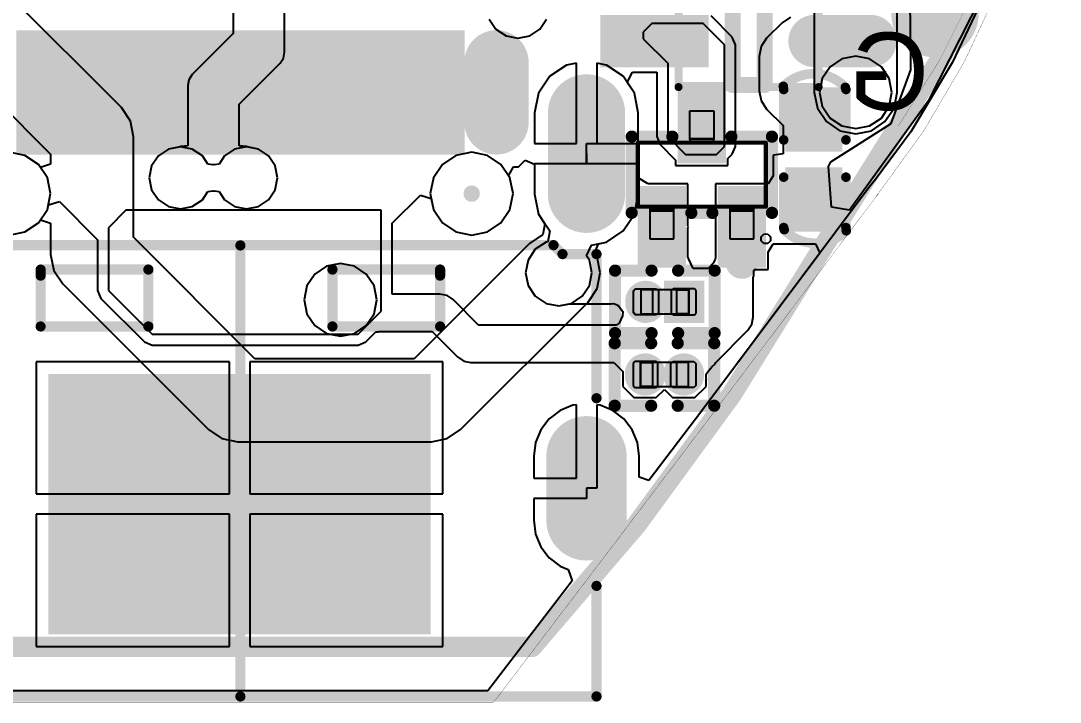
# Model space of a CAD drawing. Header units: millimetres. Extents: x 68 to 210, y 61 to 114.
# Drawn here: x 76.64 to 89.63, y 68.25 to 76.76 of the extents above; entities that cross this region are included whole.
import ezdxf

# ---------------------------------------------------------------- set-up
doc = ezdxf.new("R2010")
doc.units = ezdxf.units.MM
for name, color, linetype in [('BottomLayer', 5, 'Continuous'), ('BottomOverlay', 54, 'Continuous'), ('BottomPaste', 16, 'Continuous'), ('BottomSolder', 6, 'Continuous'), ('KeepOutLayer', 6, 'Continuous'), ('Mechanical13', 56, 'Continuous'), ('Mechanical15', 56, 'Continuous'), ('Mechanical4', 56, 'Continuous'), ('Mechanical5', 56, 'Continuous'), ('Mechanical6', 56, 'Continuous'), ('MidLayer1', 16, 'Continuous'), ('MidLayer2', 76, 'Continuous'), ('MultiLayer', 9, 'Continuous'), ('TopLayer', 1, 'Continuous'), ('TopOverlay', 2, 'Continuous'), ('TopSolder', 216, 'Continuous')]:
    doc.layers.add(name, color=color, linetype=linetype)

msp = doc.modelspace()

# ---------------------------------------------------------------- linework, layer by layer
at = {"layer": 'BottomLayer'}
for p, q in [((88.77, 77.323), (87.975, 75.758)), ((87.758, 76.15), (87.753, 77.17)), ((85.528, 76.561), (85.263, 76.826)), ((86.257, 76.81), (86.152, 76.739)), ((84.524, 76.729), (84.417, 76.622)), ((85.165, 76.729), (84.524, 76.729)), ((85.43, 76.464), (85.165, 76.729)), ((86.152, 76.739), (85.958, 76.546)), ((84.417, 76.622), (84.417, 76.538)), ((84.417, 76.538), (84.722, 76.233)), ((85.568, 76.464), (85.528, 76.561)), ((85.958, 76.546), (85.888, 76.441)), ((85.43, 75.194), (85.43, 76.464)), ((85.568, 75.194), (85.568, 76.464)), ((85.568, 76.464), (85.568, 76.464)), ((85.888, 76.441), (85.864, 76.317)), ((85.864, 76.317), (85.864, 75.891)), ((84.215, 75.995), (84.283, 76.122)), ((84.283, 76.122), (84.584, 76.122)), ((84.584, 76.122), (84.584, 75.319)), ((84.722, 76.233), (84.722, 75.319)), ((87.514, 75.481), (87.758, 76.15)), ((84.305, 75.861), (84.215, 75.995)), ((84.354, 75.613), (84.305, 75.861)), ((85.864, 75.891), (85.888, 75.767)), ((85.888, 75.767), (85.958, 75.662)), ((87.975, 75.758), (86.993, 74.399)), ((84.354, 75.232), (84.354, 75.613)), ((85.958, 75.662), (86.165, 75.455)), ((86.759, 75.004), (87.514, 75.481)), ((86.165, 75.455), (86.165, 75.104)), ((83.707, 74.978), (83.707, 75.232)), ((83.707, 75.232), (84.354, 75.232)), ((84.584, 75.319), (84.584, 75.319)), ((84.584, 75.319), (84.624, 75.221)), ((84.624, 75.221), (84.625, 75.221)), ((84.625, 75.221), (84.821, 75.025)), ((84.722, 75.319), (84.945, 75.095)), ((84.945, 75.095), (85.332, 75.095)), ((85.332, 75.095), (85.43, 75.194)), ((85.475, 75.044), (85.528, 75.097)), ((85.528, 75.097), (85.568, 75.194)), ((85.568, 75.194), (85.568, 75.194)), ((86.046, 75.085), (86.038, 75.085)), ((86.038, 75.085), (86.038, 74.827)), ((86.165, 75.104), (86.046, 75.085)), ((82.859, 74.941), (82.942, 75.024)), ((82.942, 75.024), (83.059, 74.975)), ((83.059, 74.975), (83.059, 74.597)), ((84.354, 74.978), (83.707, 74.978)), ((84.354, 74.803), (84.354, 74.978)), ((84.821, 75.025), (84.821, 74.956)), ((84.821, 74.956), (85.475, 74.956)), ((85.475, 74.956), (85.475, 75.044)), ((86.731, 74.945), (86.759, 75.004)), ((82.733, 74.829), (82.793, 74.941)), ((82.75, 74.803), (82.733, 74.829)), ((82.793, 74.941), (82.859, 74.941)), ((86.038, 74.827), (85.975, 74.726)), ((86.769, 74.435), (86.731, 74.945)), ((82.79, 74.605), (82.75, 74.803)), ((84.47, 74.732), (84.354, 74.803)), ((84.48, 74.726), (84.47, 74.732)), ((84.975, 74.726), (84.48, 74.726)), ((84.975, 74.207), (84.975, 74.726)), ((85.975, 74.726), (85.321, 74.726)), ((85.321, 74.726), (85.321, 73.803)), ((81.279, 74.235), (81.631, 74.587)), ((81.631, 74.587), (81.766, 74.543)), ((82.75, 74.407), (82.79, 74.605)), ((83.059, 74.597), (83.109, 74.349)), ((76.97, 74.407), (76.982, 74.465)), ((76.982, 74.465), (77.12, 74.507)), ((77.12, 74.507), (77.598, 74.029)), ((81.766, 74.543), (81.793, 74.407)), ((86.993, 74.399), (86.769, 74.435)), ((76.858, 74.239), (76.97, 74.407)), ((77.952, 74.397), (77.735, 74.18)), ((81.141, 74.397), (77.952, 74.397)), ((81.141, 73.139), (81.141, 74.397)), ((81.793, 74.407), (81.906, 74.239)), ((82.638, 74.239), (82.75, 74.407)), ((83.109, 74.349), (83.249, 74.139)), ((76.69, 74.126), (76.858, 74.239)), ((77.735, 74.18), (77.735, 73.394)), ((81.279, 73.35), (81.279, 74.235)), ((81.906, 74.239), (82.074, 74.126)), ((82.47, 74.126), (82.638, 74.239)), ((84.979, 74.191), (84.975, 74.207)), ((84.975, 74.175), (84.979, 74.191)), ((84.975, 73.809), (84.975, 74.175)), ((76.492, 74.087), (76.69, 74.126)), ((82.074, 74.126), (82.272, 74.087)), ((82.272, 74.087), (82.47, 74.126)), ((83.25, 74.139), (83.223, 74.004)), ((83.249, 74.139), (83.25, 74.139)), ((77.598, 74.029), (77.598, 73.394)), ((83.067, 73.91), (82.977, 73.775)), ((83.202, 74), (83.067, 73.91)), ((83.223, 74.004), (83.202, 74)), ((85.975, 73.876), (86.038, 73.977)), ((86.038, 73.977), (86.568, 73.977)), ((86.568, 73.977), (86.624, 73.863)), ((84.983, 73.794), (84.975, 73.809)), ((85.04, 73.67), (84.983, 73.794)), ((86.624, 73.863), (85.149, 71.891)), ((85.314, 73.785), (85.294, 73.74)), ((85.321, 73.803), (85.314, 73.785)), ((85.975, 73.656), (85.975, 73.876)), ((82.977, 73.775), (82.946, 73.617)), ((85.226, 73.67), (85.04, 73.67)), ((85.294, 73.74), (85.226, 73.67)), ((85.8, 73.64), (85.802, 73.656)), ((85.802, 73.656), (85.975, 73.656)), ((82.946, 73.617), (82.977, 73.458)), ((85.79, 73.566), (85.796, 73.579)), ((85.79, 73.063), (85.79, 73.566)), ((85.796, 73.579), (85.797, 73.614)), ((85.797, 73.614), (85.8, 73.64)), ((77.598, 73.394), (77.638, 73.297)), ((77.735, 73.394), (78.28, 72.85)), ((82.977, 73.458), (83.067, 73.324)), ((77.638, 73.297), (78.183, 72.753)), ((81.875, 73.35), (81.279, 73.35)), ((81.964, 73.332), (81.875, 73.35)), ((82.04, 73.282), (81.964, 73.332)), ((82.358, 72.963), (82.04, 73.282)), ((83.067, 73.324), (83.202, 73.234)), ((80.853, 72.85), (81.141, 73.139)), ((83.202, 73.234), (83.36, 73.202)), ((83.36, 73.202), (83.49, 73.228)), ((83.49, 73.228), (84.016, 73.228)), ((84.016, 73.228), (84.039, 73.233)), ((84.039, 73.233), (84.07, 73.224)), ((84.07, 73.224), (84.087, 73.216)), ((84.087, 73.216), (84.105, 73.204)), ((84.105, 73.204), (84.163, 73.132)), ((84.163, 73.132), (84.156, 73.081)), ((84.156, 73.081), (84.114, 72.987)), ((85.773, 72.974), (85.79, 73.063)), ((80.95, 72.753), (81.075, 72.878)), ((81.075, 72.878), (81.098, 72.878)), ((81.098, 72.878), (81.112, 72.884)), ((81.112, 72.884), (81.778, 72.884)), ((81.778, 72.884), (82.097, 72.565)), ((84.077, 72.963), (82.358, 72.963)), ((84.114, 72.987), (84.077, 72.963)), ((85.318, 72.494), (85.722, 72.898)), ((85.722, 72.898), (85.773, 72.974)), ((78.183, 72.753), (78.28, 72.712)), ((78.28, 72.85), (80.853, 72.85)), ((80.853, 72.712), (80.95, 72.753)), ((80.95, 72.753), (80.95, 72.753)), ((78.28, 72.712), (78.28, 72.712)), ((78.28, 72.712), (80.853, 72.712)), ((79.244, 72.505), (76.831, 72.505)), ((76.831, 72.505), (76.831, 70.854)), ((79.244, 70.854), (79.244, 72.505)), ((81.911, 72.505), (79.498, 72.505)), ((79.498, 72.505), (79.498, 70.854)), ((81.911, 70.854), (81.911, 72.505)), ((82.097, 72.565), (82.173, 72.514)), ((82.173, 72.514), (82.262, 72.497)), ((82.262, 72.497), (84.049, 72.497)), ((84.049, 72.497), (84.161, 72.385)), ((85.275, 72.442), (85.313, 72.481)), ((85.313, 72.481), (85.318, 72.494)), ((84.161, 72.385), (84.161, 72.197)), ((85.201, 72.35), (85.203, 72.352)), ((85.201, 72.301), (85.201, 72.35)), ((85.203, 72.352), (85.219, 72.375)), ((85.219, 72.375), (85.275, 72.442)), ((85.206, 72.291), (85.201, 72.301)), ((85.201, 72.28), (85.206, 72.291)), ((85.204, 72.269), (85.201, 72.28)), ((85.201, 72.264), (85.204, 72.269)), ((85.201, 72.197), (85.201, 72.264)), ((84.161, 72.197), (84.3, 72.058)), ((84.579, 72.058), (84.681, 72.16)), ((84.681, 72.16), (84.783, 72.058)), ((85.062, 72.058), (85.201, 72.197)), ((83.536, 71.962), (83.377, 71.896)), ((83.58, 71.968), (83.536, 71.962)), ((83.58, 71.052), (83.58, 71.968)), ((83.878, 71.962), (83.834, 71.968)), ((83.834, 71.968), (83.834, 70.925)), ((84.037, 71.896), (83.878, 71.962)), ((84.3, 72.058), (84.579, 72.058)), ((84.783, 72.058), (85.062, 72.058)), ((83.377, 71.896), (83.24, 71.791)), ((84.173, 71.791), (84.037, 71.896)), ((85.149, 71.891), (84.487, 71.024)), ((83.24, 71.791), (83.136, 71.655)), ((84.278, 71.655), (84.173, 71.791)), ((83.136, 71.655), (83.07, 71.496)), ((84.344, 71.496), (84.278, 71.655)), ((83.07, 71.496), (83.047, 71.325)), ((84.367, 71.325), (84.344, 71.496)), ((83.047, 71.325), (83.047, 71.052)), ((84.367, 71.065), (84.367, 71.325)), ((83.047, 71.052), (83.58, 71.052)), ((84.487, 71.024), (84.367, 71.065)), ((83.834, 70.925), (83.707, 70.925)), ((83.707, 70.925), (83.707, 70.798)), ((76.831, 70.854), (79.244, 70.854)), ((79.498, 70.854), (81.911, 70.854)), ((83.707, 70.798), (83.047, 70.798)), ((83.047, 70.798), (83.047, 70.525)), ((79.244, 70.6), (76.831, 70.6)), ((76.831, 70.6), (76.831, 68.949)), ((79.244, 68.949), (79.244, 70.6)), ((81.911, 70.6), (79.498, 70.6)), ((79.498, 70.6), (79.498, 68.949)), ((81.911, 68.949), (81.911, 70.6)), ((83.047, 70.525), (83.07, 70.354)), ((83.07, 70.354), (83.136, 70.195)), ((83.136, 70.195), (83.24, 70.058)), ((83.24, 70.058), (83.377, 69.954)), ((83.377, 69.954), (83.477, 69.912)), ((83.477, 69.912), (83.528, 69.77)), ((83.528, 69.77), (82.476, 68.394)), ((76.831, 68.949), (79.244, 68.949)), ((79.498, 68.949), (81.911, 68.949)), ((82.476, 68.394), (76.276, 68.394))]:
    msp.add_line(p, q, dxfattribs=at)
for points, const_width in [([(87.84, 76.853, 1), (88.284, 76.853, 1)], 0.445), ([(86.444, 76.511, 1), (86.669, 76.511, 1)], 0.225), ([(87.144, 76.511, 1), (87.369, 76.511, 1)], 0.225), ([(82.432, 76.245, 1), (82.732, 76.245, 1)], 0.3), ([(83.516, 75.613, 1), (83.897, 75.613, 1)], 0.381), ([(82.432, 75.495, 1), (82.732, 75.495, 1)], 0.3), ([(83.516, 74.597, 1), (83.897, 74.597, 1)], 0.381), ([(84.369, 73.264, 1), (84.52, 73.264, 1)], 0.152), ([(84.369, 73.243, 1), (84.52, 73.243, 1)], 0.152), ([(84.364, 72.357, 1), (84.515, 72.357, 1)], 0.152), ([(84.364, 72.336, 1), (84.515, 72.336, 1)], 0.152), ([(84.847, 72.357, 1), (84.999, 72.357, 1)], 0.152), ([(84.847, 72.336, 1), (84.999, 72.336, 1)], 0.152), ([(83.507, 71.325, 1), (83.907, 71.325, 1)], 0.4), ([(83.507, 70.525, 1), (83.907, 70.525, 1)], 0.4)]:
    msp.add_lwpolyline(points, format="xyb", close=True, dxfattribs=dict(at, const_width=const_width))
for points, const_width in [([(87.257, 76.511), (86.557, 76.511)], 0.45), ([(82.582, 76.245), (82.582, 75.495)], 0.6), ([(83.707, 75.613), (83.707, 74.597)], 0.762), ([(84.444, 73.243), (84.444, 73.264)], 0.303), ([(84.44, 72.357), (84.44, 72.336)], 0.303), ([(84.923, 72.357), (84.923, 72.336)], 0.303), ([(83.707, 71.325), (83.707, 70.525)], 0.8)]:
    msp.add_lwpolyline(points, dxfattribs=dict(at, const_width=const_width))
for points in [[(83.982, 76.736), (83.982, 76.286), (85.132, 76.736), (85.132, 76.286)], [(77.282, 76.545), (76.682, 76.545), (77.282, 75.195), (76.682, 75.195)], [(77.482, 75.195), (77.782, 75.195), (77.482, 76.545), (77.782, 76.545)], [(77.982, 75.195), (78.282, 75.195), (77.982, 76.545), (78.282, 76.545)], [(78.482, 75.195), (78.782, 75.195), (78.482, 76.545), (78.782, 76.545)], [(78.982, 75.195), (79.282, 75.195), (78.982, 76.545), (79.282, 76.545)], [(79.482, 75.195), (79.782, 75.195), (79.482, 76.545), (79.782, 76.545)], [(80.282, 76.545), (79.982, 76.545), (80.282, 75.195), (79.982, 75.195)], [(80.782, 76.545), (80.482, 76.545), (80.782, 75.195), (80.482, 75.195)], [(81.282, 76.545), (80.982, 76.545), (81.282, 75.195), (80.982, 75.195)], [(81.482, 75.195), (82.082, 75.195), (81.482, 76.545), (82.082, 76.545)], [(84.948, 75.899), (84.948, 75.083), (85.348, 75.899), (85.348, 75.083)], [(86.292, 75.831), (86.292, 75.231), (86.802, 75.831), (86.802, 75.231)], [(86.292, 74.831), (86.292, 74.231), (86.802, 74.831), (86.802, 74.231)], [(84.448, 74.599), (84.448, 73.783), (84.848, 74.599), (84.848, 73.783)], [(85.448, 74.599), (85.448, 73.783), (85.848, 74.599), (85.848, 73.783)], [(85.079, 73.416), (84.776, 73.416), (85.079, 73.092), (84.776, 73.092)], [(77.085, 72.251), (77.085, 69.203), (81.657, 72.251), (81.657, 69.203)]]:
    msp.add_solid(points, dxfattribs=at)
at = {"layer": 'BottomOverlay'}
for points, const_width in [([(85.532, 75.961), (85.532, 78.961)], 0.2), ([(85.932, 75.961), (85.932, 78.961)], 0.2), ([(85.532, 75.961), (85.932, 75.961)], 0.2), ([(86.171, 75.276), (86.171, 75.906)], 0.12), ([(86.949, 75.276), (86.949, 75.906)], 0.12), ([(84.272, 74.365), (84.272, 75.317)], 0.152), ([(84.272, 75.317), (84.78, 75.317)], 0.152), ([(85.517, 75.317), (86.024, 75.317)], 0.152), ([(86.024, 74.365), (86.024, 75.317)], 0.152), ([(86.171, 74.181), (86.171, 74.811)], 0.12), ([(86.949, 74.181), (86.949, 74.811)], 0.12), ([(85.017, 74.365), (85.28, 74.365)], 0.152), ([(75.519, 73.962), (83.295, 73.962)], 0.127), ([(79.382, 68.325), (79.382, 73.958)], 0.127), ([(83.295, 73.962), (83.407, 73.85)], 0.127), ([(83.407, 73.85), (83.832, 73.85)], 0.127), ([(83.832, 72.05), (83.832, 73.85)], 0.127), ([(76.886, 73.581), (76.886, 73.657)], 0.127), ([(76.886, 73.657), (78.232, 73.657)], 0.127), ([(76.886, 72.946), (76.886, 73.632)], 0.127), ([(78.232, 72.946), (78.232, 73.657)], 0.127), ([(80.532, 73.657), (81.878, 73.657)], 0.127), ([(80.532, 72.946), (80.532, 73.657)], 0.127), ([(81.878, 73.581), (81.878, 73.657)], 0.127), ([(81.878, 72.946), (81.878, 73.632)], 0.127), ([(84.064, 73.644), (84.52, 73.644)], 0.152), ([(84.064, 72.863), (84.064, 73.644)], 0.152), ([(84.852, 73.644), (85.308, 73.644)], 0.152), ([(85.308, 72.863), (85.308, 73.644)], 0.152), ([(76.886, 72.946), (78.232, 72.946)], 0.127), ([(80.532, 72.946), (81.878, 72.946)], 0.127), ([(84.064, 72.863), (84.52, 72.863)], 0.152), ([(84.852, 72.863), (85.308, 72.863)], 0.152), ([(84.059, 71.956), (84.059, 72.737)], 0.152), ([(84.059, 72.737), (84.515, 72.737)], 0.152), ([(84.847, 72.737), (85.303, 72.737)], 0.152), ([(85.303, 71.956), (85.303, 72.737)], 0.152), ([(84.059, 71.956), (84.515, 71.956)], 0.152), ([(84.847, 71.956), (85.303, 71.956)], 0.152), ([(83.832, 68.325), (83.832, 69.706)], 0.127), ([(74.907, 68.325), (83.832, 68.325)], 0.127)]:
    msp.add_lwpolyline(points, dxfattribs=dict(at, const_width=const_width))
at = {"layer": 'BottomOverlay', "const_width": 0.12}
for points in [[(86.166, 75.945, -0.424007), (86.941, 75.932)], [(86.953, 74.142, -0.424007), (86.178, 74.155)]]:
    msp.add_lwpolyline(points, format="xyb", dxfattribs=at)
at = {"layer": 'BottomOverlay'}
for points, const_width in [([(85.482, 75.961, 1), (85.582, 75.961, 1)], 0.1), ([(85.482, 75.961, 1), (85.582, 75.961, 1)], 0.1), ([(85.882, 75.961, 1), (85.982, 75.961, 1)], 0.1), ([(85.882, 75.961, 1), (85.982, 75.961, 1)], 0.1), ([(86.136, 75.945, 1), (86.196, 75.945, 1)], 0.06), ([(86.911, 75.932, 1), (86.971, 75.932, 1)], 0.06), ([(86.141, 75.906, 1), (86.201, 75.906, 1)], 0.06), ([(86.919, 75.906, 1), (86.979, 75.906, 1)], 0.06), ([(84.234, 75.317, 1), (84.31, 75.317, 1)], 0.0762), ([(84.234, 75.317, 1), (84.31, 75.317, 1)], 0.0762), ([(84.742, 75.317, 1), (84.818, 75.317, 1)], 0.0762), ([(85.479, 75.317, 1), (85.555, 75.317, 1)], 0.0762), ([(85.986, 75.317, 1), (86.063, 75.317, 1)], 0.0762), ([(85.986, 75.317, 1), (86.063, 75.317, 1)], 0.0762), ([(86.141, 75.276, 1), (86.201, 75.276, 1)], 0.06), ([(86.919, 75.276, 1), (86.979, 75.276, 1)], 0.06), ([(86.141, 74.811, 1), (86.201, 74.811, 1)], 0.06), ([(86.919, 74.811, 1), (86.979, 74.811, 1)], 0.06), ([(84.234, 74.365, 1), (84.31, 74.365, 1)], 0.0762), ([(84.979, 74.365, 1), (85.055, 74.365, 1)], 0.0762), ([(85.242, 74.365, 1), (85.318, 74.365, 1)], 0.0762), ([(85.986, 74.365, 1), (86.063, 74.365, 1)], 0.0762), ([(86.141, 74.181, 1), (86.201, 74.181, 1)], 0.06), ([(86.148, 74.155, 1), (86.208, 74.155, 1)], 0.06), ([(86.919, 74.181, 1), (86.979, 74.181, 1)], 0.06), ([(86.923, 74.142, 1), (86.983, 74.142, 1)], 0.06), ([(79.35, 73.958, 1), (79.414, 73.958, 1)], 0.0635), ([(83.263, 73.962, 1), (83.327, 73.962, 1)], 0.0635), ([(83.263, 73.962, 1), (83.327, 73.962, 1)], 0.0635), ([(83.375, 73.85, 1), (83.439, 73.85, 1)], 0.0635), ([(83.375, 73.85, 1), (83.439, 73.85, 1)], 0.0635), ([(83.8, 73.85, 1), (83.864, 73.85, 1)], 0.0635), ([(83.8, 73.85, 1), (83.864, 73.85, 1)], 0.0635), ([(76.854, 73.657, 1), (76.917, 73.657, 1)], 0.0635), ([(76.854, 73.657, 1), (76.917, 73.657, 1)], 0.0635), ([(76.854, 73.632, 1), (76.917, 73.632, 1)], 0.0635), ([(78.2, 73.657, 1), (78.264, 73.657, 1)], 0.0635), ([(78.2, 73.657, 1), (78.264, 73.657, 1)], 0.0635), ([(80.5, 73.657, 1), (80.564, 73.657, 1)], 0.0635), ([(80.5, 73.657, 1), (80.564, 73.657, 1)], 0.0635), ([(81.846, 73.657, 1), (81.91, 73.657, 1)], 0.0635), ([(81.846, 73.657, 1), (81.91, 73.657, 1)], 0.0635), ([(81.846, 73.632, 1), (81.91, 73.632, 1)], 0.0635), ([(84.026, 73.644, 1), (84.102, 73.644, 1)], 0.0762), ([(84.026, 73.644, 1), (84.102, 73.644, 1)], 0.0762), ([(84.482, 73.644, 1), (84.558, 73.644, 1)], 0.0762), ([(84.814, 73.644, 1), (84.89, 73.644, 1)], 0.0762), ([(85.27, 73.644, 1), (85.346, 73.644, 1)], 0.0762), ([(85.27, 73.644, 1), (85.346, 73.644, 1)], 0.0762), ([(76.854, 73.581, 1), (76.917, 73.581, 1)], 0.0635), ([(81.846, 73.581, 1), (81.91, 73.581, 1)], 0.0635), ([(76.854, 72.946, 1), (76.917, 72.946, 1)], 0.0635), ([(76.854, 72.946, 1), (76.917, 72.946, 1)], 0.0635), ([(78.2, 72.946, 1), (78.264, 72.946, 1)], 0.0635), ([(78.2, 72.946, 1), (78.264, 72.946, 1)], 0.0635), ([(80.5, 72.946, 1), (80.564, 72.946, 1)], 0.0635), ([(80.5, 72.946, 1), (80.564, 72.946, 1)], 0.0635), ([(81.846, 72.946, 1), (81.91, 72.946, 1)], 0.0635), ([(81.846, 72.946, 1), (81.91, 72.946, 1)], 0.0635), ([(84.026, 72.863, 1), (84.102, 72.863, 1)], 0.0762), ([(84.026, 72.863, 1), (84.102, 72.863, 1)], 0.0762), ([(84.482, 72.863, 1), (84.558, 72.863, 1)], 0.0762), ([(84.814, 72.863, 1), (84.89, 72.863, 1)], 0.0762), ([(85.27, 72.863, 1), (85.346, 72.863, 1)], 0.0762), ([(85.27, 72.863, 1), (85.346, 72.863, 1)], 0.0762), ([(84.021, 72.737, 1), (84.098, 72.737, 1)], 0.0762), ([(84.021, 72.737, 1), (84.098, 72.737, 1)], 0.0762), ([(84.477, 72.737, 1), (84.553, 72.737, 1)], 0.0762), ([(84.809, 72.737, 1), (84.885, 72.737, 1)], 0.0762), ([(85.265, 72.737, 1), (85.341, 72.737, 1)], 0.0762), ([(85.265, 72.737, 1), (85.341, 72.737, 1)], 0.0762), ([(83.8, 72.05, 1), (83.864, 72.05, 1)], 0.0635), ([(84.021, 71.956, 1), (84.098, 71.956, 1)], 0.0762), ([(84.021, 71.956, 1), (84.098, 71.956, 1)], 0.0762), ([(84.477, 71.956, 1), (84.553, 71.956, 1)], 0.0762), ([(84.809, 71.956, 1), (84.885, 71.956, 1)], 0.0762), ([(85.265, 71.956, 1), (85.341, 71.956, 1)], 0.0762), ([(85.265, 71.956, 1), (85.341, 71.956, 1)], 0.0762), ([(83.8, 69.706, 1), (83.864, 69.706, 1)], 0.0635), ([(79.35, 68.325, 1), (79.414, 68.325, 1)], 0.0635), ([(83.8, 68.325, 1), (83.864, 68.325, 1)], 0.0635), ([(83.8, 68.325, 1), (83.864, 68.325, 1)], 0.0635)]:
    msp.add_lwpolyline(points, format="xyb", close=True, dxfattribs=dict(at, const_width=const_width))
at = {"layer": 'BottomPaste'}
for p, q in [((84.293, 73.392), (84.317, 73.416)), ((84.293, 73.116), (84.293, 73.392)), ((84.317, 73.416), (84.581, 73.416)), ((84.581, 73.416), (84.605, 73.392)), ((84.605, 73.392), (84.605, 73.116)), ((84.791, 73.416), (84.767, 73.392)), ((84.767, 73.392), (84.767, 73.116)), ((85.055, 73.416), (84.791, 73.416)), ((85.079, 73.392), (85.055, 73.416)), ((85.079, 73.116), (85.079, 73.392)), ((84.317, 73.092), (84.293, 73.116)), ((84.581, 73.092), (84.317, 73.092)), ((84.605, 73.116), (84.581, 73.092)), ((84.767, 73.116), (84.791, 73.092)), ((84.791, 73.092), (85.055, 73.092)), ((85.055, 73.092), (85.079, 73.116)), ((84.312, 72.509), (84.288, 72.485)), ((84.288, 72.485), (84.288, 72.209)), ((84.576, 72.509), (84.312, 72.509)), ((84.6, 72.485), (84.576, 72.509)), ((84.6, 72.209), (84.6, 72.485)), ((84.762, 72.485), (84.786, 72.509)), ((84.762, 72.209), (84.762, 72.485)), ((84.786, 72.509), (85.05, 72.509)), ((85.05, 72.509), (85.074, 72.485)), ((85.074, 72.485), (85.074, 72.209)), ((84.288, 72.209), (84.312, 72.185)), ((84.312, 72.185), (84.576, 72.185)), ((84.576, 72.185), (84.6, 72.209)), ((84.786, 72.185), (84.762, 72.209)), ((85.05, 72.185), (84.786, 72.185)), ((85.074, 72.209), (85.05, 72.185))]:
    msp.add_line(p, q, dxfattribs=at)
for points, const_width in [([(87.84, 76.853, 1), (88.284, 76.853, 1)], 0.445), ([(86.444, 76.511, 1), (86.669, 76.511, 1)], 0.225), ([(87.144, 76.511, 1), (87.369, 76.511, 1)], 0.225), ([(82.432, 76.245, 1), (82.732, 76.245, 1)], 0.3), ([(82.432, 75.495, 1), (82.732, 75.495, 1)], 0.3), ([(84.369, 73.264, 1), (84.52, 73.264, 1)], 0.152), ([(84.369, 73.243, 1), (84.52, 73.243, 1)], 0.152), ([(84.364, 72.357, 1), (84.515, 72.357, 1)], 0.152), ([(84.364, 72.336, 1), (84.515, 72.336, 1)], 0.152), ([(84.847, 72.357, 1), (84.999, 72.357, 1)], 0.152), ([(84.847, 72.336, 1), (84.999, 72.336, 1)], 0.152)]:
    msp.add_lwpolyline(points, format="xyb", close=True, dxfattribs=dict(at, const_width=const_width))
for points, const_width in [([(87.257, 76.511), (86.557, 76.511)], 0.45), ([(82.582, 76.245), (82.582, 75.495)], 0.6), ([(84.444, 73.243), (84.444, 73.264)], 0.303), ([(84.44, 72.357), (84.44, 72.336)], 0.303), ([(84.923, 72.357), (84.923, 72.336)], 0.303)]:
    msp.add_lwpolyline(points, dxfattribs=dict(at, const_width=const_width))
for points in [[(83.982, 76.736), (83.982, 76.286), (85.132, 76.736), (85.132, 76.286)], [(77.282, 76.545), (76.682, 76.545), (77.282, 75.195), (76.682, 75.195)], [(77.482, 75.195), (77.782, 75.195), (77.482, 76.545), (77.782, 76.545)], [(77.982, 75.195), (78.282, 75.195), (77.982, 76.545), (78.282, 76.545)], [(78.482, 75.195), (78.782, 75.195), (78.482, 76.545), (78.782, 76.545)], [(78.982, 75.195), (79.282, 75.195), (78.982, 76.545), (79.282, 76.545)], [(79.482, 75.195), (79.782, 75.195), (79.482, 76.545), (79.782, 76.545)], [(80.282, 76.545), (79.982, 76.545), (80.282, 75.195), (79.982, 75.195)], [(80.782, 76.545), (80.482, 76.545), (80.782, 75.195), (80.482, 75.195)], [(81.282, 76.545), (80.982, 76.545), (81.282, 75.195), (80.982, 75.195)], [(81.482, 75.195), (82.082, 75.195), (81.482, 76.545), (82.082, 76.545)], [(84.948, 75.899), (84.948, 75.083), (85.348, 75.899), (85.348, 75.083)], [(86.292, 75.831), (86.292, 75.231), (86.802, 75.831), (86.802, 75.231)], [(86.292, 74.831), (86.292, 74.231), (86.802, 74.831), (86.802, 74.231)], [(84.448, 74.599), (84.448, 73.783), (84.848, 74.599), (84.848, 73.783)], [(85.448, 74.599), (85.448, 73.783), (85.848, 74.599), (85.848, 73.783)], [(85.079, 73.416), (84.776, 73.416), (85.079, 73.092), (84.776, 73.092)], [(77.085, 72.251), (77.085, 69.203), (81.657, 72.251), (81.657, 69.203)]]:
    msp.add_solid(points, dxfattribs=at)
at = {"layer": 'BottomSolder'}
for points, const_width in [([(87.789, 76.853, 1), (88.335, 76.853, 1)], 0.546), ([(86.393, 76.511, 1), (86.72, 76.511, 1)], 0.327), ([(87.093, 76.511, 1), (87.42, 76.511, 1)], 0.327), ([(82.381, 76.245, 1), (82.783, 76.245, 1)], 0.402), ([(83.466, 75.613, 1), (83.948, 75.613, 1)], 0.483), ([(82.381, 75.495, 1), (82.783, 75.495, 1)], 0.402), ([(83.466, 74.597, 1), (83.948, 74.597, 1)], 0.483), ([(82.221, 74.605, 1), (82.323, 74.605, 1)], 0.102), ([(84.318, 73.264, 1), (84.571, 73.264, 1)], 0.253), ([(84.318, 73.243, 1), (84.571, 73.243, 1)], 0.253), ([(84.313, 72.357, 1), (84.566, 72.357, 1)], 0.253), ([(84.796, 72.357, 1), (85.049, 72.357, 1)], 0.253), ([(84.313, 72.336, 1), (84.566, 72.336, 1)], 0.253), ([(84.796, 72.336, 1), (85.049, 72.336, 1)], 0.253), ([(83.456, 71.325, 1), (83.958, 71.325, 1)], 0.502), ([(83.456, 70.525, 1), (83.958, 70.525, 1)], 0.502)]:
    msp.add_lwpolyline(points, format="xyb", close=True, dxfattribs=dict(at, const_width=const_width))
for points, const_width in [([(87.257, 76.511), (86.557, 76.511)], 0.653), ([(82.582, 76.245), (82.582, 75.495)], 0.803), ([(83.707, 75.613), (83.707, 74.597)], 0.965), ([(84.444, 73.243), (84.444, 73.264)], 0.506), ([(84.44, 72.357), (84.44, 72.336)], 0.506), ([(84.923, 72.357), (84.923, 72.336)], 0.506), ([(83.707, 71.325), (83.707, 70.525)], 1.003)]:
    msp.add_lwpolyline(points, dxfattribs=dict(at, const_width=const_width))
for points in [[(83.88, 76.837), (83.88, 76.184), (85.233, 76.837), (85.233, 76.184)], [(77.384, 76.646), (76.58, 76.646), (77.384, 75.093), (76.58, 75.093)], [(77.38, 75.093), (77.883, 75.093), (77.38, 76.646), (77.883, 76.646)], [(77.88, 75.093), (78.384, 75.093), (77.88, 76.646), (78.384, 76.646)], [(78.38, 75.093), (78.883, 75.093), (78.38, 76.646), (78.883, 76.646)], [(78.88, 75.093), (79.384, 75.093), (78.88, 76.646), (79.384, 76.646)], [(79.38, 75.093), (79.883, 75.093), (79.38, 76.646), (79.883, 76.646)], [(80.384, 76.646), (79.88, 76.646), (80.384, 75.093), (79.88, 75.093)], [(80.883, 76.646), (80.38, 76.646), (80.883, 75.093), (80.38, 75.093)], [(81.384, 76.646), (80.88, 76.646), (81.384, 75.093), (80.88, 75.093)], [(81.38, 75.093), (82.183, 75.093), (81.38, 76.646), (82.183, 76.646)], [(84.847, 76.001), (84.847, 74.982), (85.45, 76.001), (85.45, 74.982)], [(86.19, 75.933), (86.19, 75.129), (86.904, 75.933), (86.904, 75.129)], [(86.19, 74.933), (86.19, 74.129), (86.904, 74.933), (86.904, 74.129)], [(84.347, 74.701), (84.347, 73.681), (84.95, 74.701), (84.95, 73.681)], [(85.347, 74.701), (85.347, 73.681), (85.95, 74.701), (85.95, 73.681)], [(85.181, 73.517), (84.674, 73.517), (85.181, 72.99), (84.674, 72.99)], [(76.983, 72.353), (76.983, 69.102), (81.758, 72.353), (81.758, 69.102)]]:
    msp.add_solid(points, dxfattribs=at)
at = {"layer": 'KeepOutLayer', "const_width": 0.003}
for points in [[(89.625, 81.093, -0.170556), (87.327, 74.571)], [(87.351, 74.6, -0.002255), (82.571, 68.285)]]:
    msp.add_lwpolyline(points, format="xyb", dxfattribs=at)
at = {"layer": 'KeepOutLayer', "const_width": 0.0015}
for points in [[(87.326, 74.571, 1), (87.328, 74.571, 1)], [(87.35, 74.6, 1), (87.351, 74.6, 1)], [(82.541, 68.255, 1), (82.543, 68.255, 1)], [(82.541, 68.255, 1), (82.543, 68.255, 1)], [(82.57, 68.285, 1), (82.571, 68.285, 1)], [(82.57, 68.283, 1), (82.571, 68.283, 1)]]:
    msp.add_lwpolyline(points, format="xyb", close=True, dxfattribs=at)
at = {"layer": 'KeepOutLayer', "const_width": 0.003}
for points in [[(76.203, 68.255), (82.542, 68.255)], [(82.542, 68.255), (82.571, 68.283)]]:
    msp.add_lwpolyline(points, dxfattribs=at)
at = {"layer": 'Mechanical13', "const_width": 0.1}
for points in [[(84.857, 75.936), (84.857, 78.986)], [(86.607, 75.936), (86.607, 78.986)], [(84.857, 75.936), (86.607, 75.936)]]:
    msp.add_lwpolyline(points, dxfattribs=at)
at = {"layer": 'Mechanical13', "const_width": 0.05}
for points in [[(84.832, 75.936, 1), (84.882, 75.936, 1)], [(84.832, 75.936, 1), (84.882, 75.936, 1)], [(86.582, 75.936, 1), (86.632, 75.936, 1)], [(86.582, 75.936, 1), (86.632, 75.936, 1)]]:
    msp.add_lwpolyline(points, format="xyb", close=True, dxfattribs=at)
at = {"layer": 'Mechanical15'}
for p, q in [((84.998, 75.281), (84.998, 75.641)), ((84.998, 75.641), (85.298, 75.641)), ((85.298, 75.641), (85.298, 75.281)), ((85.298, 75.291), (84.998, 75.291)), ((84.998, 75.291), (84.998, 75.231)), ((85.298, 75.281), (84.998, 75.281)), ((84.998, 75.231), (85.298, 75.231)), ((85.298, 75.291), (85.298, 75.291)), ((85.298, 75.231), (85.298, 75.291)), ((85.298, 75.281), (85.298, 75.281)), ((84.798, 74.451), (84.498, 74.451)), ((84.498, 74.451), (84.498, 74.391)), ((84.798, 74.451), (84.798, 74.451)), ((84.798, 74.391), (84.798, 74.451)), ((85.798, 74.451), (85.498, 74.451)), ((85.498, 74.451), (85.498, 74.391)), ((85.798, 74.451), (85.798, 74.451)), ((85.798, 74.391), (85.798, 74.451)), ((84.798, 74.401), (84.498, 74.401)), ((84.498, 74.401), (84.498, 74.041)), ((84.498, 74.391), (84.798, 74.391)), ((84.798, 74.401), (84.798, 74.401)), ((84.798, 74.041), (84.798, 74.401)), ((85.798, 74.401), (85.498, 74.401)), ((85.498, 74.401), (85.498, 74.041)), ((85.498, 74.391), (85.798, 74.391)), ((85.798, 74.401), (85.798, 74.401)), ((85.798, 74.041), (85.798, 74.401)), ((84.498, 74.041), (84.798, 74.041)), ((85.498, 74.041), (85.798, 74.041)), ((85.89, 74.065), (85.924, 74.1)), ((85.89, 74.017), (85.89, 74.065)), ((85.924, 74.1), (85.948, 74.101)), ((85.948, 74.101), (85.973, 74.1)), ((85.973, 74.1), (86.007, 74.065)), ((86.007, 74.065), (86.007, 74.017)), ((85.924, 73.982), (85.89, 74.017)), ((85.948, 73.981), (85.924, 73.982)), ((85.973, 73.982), (85.948, 73.981)), ((85.948, 73.981), (85.948, 73.981)), ((85.948, 73.981), (85.948, 73.981)), ((86.007, 74.017), (85.973, 73.982))]:
    msp.add_line(p, q, dxfattribs=at)
for points, const_width in [([(84.348, 75.241), (85.948, 75.241)], 0.0508), ([(84.348, 74.441), (84.348, 75.241)], 0.0508), ([(85.948, 74.441), (85.948, 75.241)], 0.0508), ([(84.348, 74.441), (85.948, 74.441)], 0.0508), ([(84.281, 73.152), (84.332, 73.101)], 0.00254), ([(85.035, 72.499), (85.086, 72.448)], 0.00254)]:
    msp.add_lwpolyline(points, dxfattribs=dict(at, const_width=const_width))
for points, const_width in [([(84.336, 75.241, 1), (84.361, 75.241, 1)], 0.0254), ([(84.336, 75.241, 1), (84.361, 75.241, 1)], 0.0254), ([(85.936, 75.241, 1), (85.961, 75.241, 1)], 0.0254), ([(85.936, 75.241, 1), (85.961, 75.241, 1)], 0.0254), ([(84.336, 74.441, 1), (84.361, 74.441, 1)], 0.0254), ([(84.336, 74.441, 1), (84.361, 74.441, 1)], 0.0254), ([(85.936, 74.441, 1), (85.961, 74.441, 1)], 0.0254), ([(85.936, 74.441, 1), (85.961, 74.441, 1)], 0.0254), ([(84.28, 73.152, 1), (84.282, 73.152, 1)], 0.00127), ([(84.331, 73.101, 1), (84.332, 73.101, 1)], 0.00127), ([(85.035, 72.499, 1), (85.036, 72.499, 1)], 0.00127), ([(85.086, 72.448, 1), (85.087, 72.448, 1)], 0.00127)]:
    msp.add_lwpolyline(points, format="xyb", close=True, dxfattribs=dict(at, const_width=const_width))
at = {"layer": 'Mechanical4'}
for p, q in [((84.986, 73.404), (84.386, 73.404)), ((84.386, 73.404), (84.386, 73.104)), ((84.986, 73.104), (84.986, 73.404)), ((84.386, 73.104), (84.986, 73.104)), ((84.981, 72.497), (84.381, 72.497)), ((84.381, 72.497), (84.381, 72.197)), ((84.981, 72.197), (84.981, 72.497)), ((84.381, 72.197), (84.981, 72.197))]:
    msp.add_line(p, q, dxfattribs=at)
at = {"layer": 'Mechanical5'}
for p, q in [((84.536, 73.404), (84.386, 73.404)), ((84.386, 73.404), (84.386, 73.104)), ((84.536, 73.104), (84.536, 73.404)), ((84.836, 73.404), (84.986, 73.404)), ((84.836, 73.104), (84.836, 73.404)), ((84.986, 73.404), (84.986, 73.104)), ((84.386, 73.104), (84.536, 73.104)), ((84.986, 73.104), (84.836, 73.104)), ((84.381, 72.197), (84.381, 72.497)), ((84.381, 72.497), (84.531, 72.497)), ((84.531, 72.497), (84.531, 72.197)), ((84.981, 72.497), (84.831, 72.497)), ((84.831, 72.497), (84.831, 72.197)), ((84.981, 72.197), (84.981, 72.497)), ((84.531, 72.197), (84.381, 72.197)), ((84.831, 72.197), (84.981, 72.197))]:
    msp.add_line(p, q, dxfattribs=at)
at = {"layer": 'Mechanical6'}
for points, const_width in [([(85.748, 73.741, 1), (85.548, 73.741, 1)], 0.2), ([(85.498, 73.741, 1), (85.598, 73.741, 1)], 0.1), ([(85.698, 73.741, 1), (85.798, 73.741, 1)], 0.1)]:
    msp.add_lwpolyline(points, format="xyb", close=True, dxfattribs=dict(at, const_width=const_width))
at = {"layer": 'MidLayer1'}
for p, q in [((77.895, 75.68), (75.211, 78.364)), ((74.244, 77.866), (77.01, 75.1)), ((86.553, 77.207), (86.553, 75.87)), ((87.589, 75.87), (87.589, 77.162)), ((88.712, 77.16), (88.28, 76.247)), ((82.491, 76.785), (82.575, 76.659)), ((83.124, 76.659), (83.209, 76.785)), ((82.575, 76.659), (82.701, 76.575)), ((82.998, 76.575), (83.124, 76.659)), ((82.701, 76.575), (82.85, 76.546)), ((82.85, 76.546), (82.998, 76.575)), ((88.28, 76.247), (87.76, 75.379)), ((83.459, 76.211), (83.249, 76.071)), ((83.58, 76.235), (83.459, 76.211)), ((83.58, 75.232), (83.58, 76.235)), ((83.955, 76.211), (83.834, 76.235)), ((83.834, 76.235), (83.834, 75.232)), ((84.165, 76.071), (83.955, 76.211)), ((83.249, 76.071), (83.109, 75.861)), ((84.305, 75.861), (84.165, 76.071)), ((83.109, 75.861), (83.059, 75.613)), ((84.354, 75.613), (84.305, 75.861)), ((86.553, 75.87), (86.593, 75.672)), ((87.55, 75.672), (87.589, 75.87)), ((78.007, 75.512), (77.895, 75.68)), ((83.059, 75.613), (83.059, 75.232)), ((84.354, 75.232), (84.354, 75.613)), ((86.593, 75.672), (86.705, 75.504)), ((87.437, 75.504), (87.55, 75.672)), ((78.046, 75.314), (78.007, 75.512)), ((86.705, 75.504), (86.873, 75.391)), ((87.269, 75.391), (87.437, 75.504)), ((86.873, 75.391), (87.071, 75.352)), ((87.071, 75.352), (87.269, 75.391)), ((87.76, 75.379), (87.318, 74.783)), ((78.046, 74.06), (78.046, 75.314)), ((83.059, 75.232), (83.58, 75.232)), ((83.834, 75.232), (84.354, 75.232)), ((76.69, 75.083), (76.492, 75.123)), ((76.858, 74.971), (76.69, 75.083)), ((77.01, 75.1), (77.01, 74.972)), ((78.357, 75.078), (78.273, 74.952)), ((78.483, 75.162), (78.357, 75.078)), ((78.632, 75.191), (78.483, 75.162)), ((78.781, 75.162), (78.632, 75.191)), ((78.907, 75.078), (78.781, 75.162)), ((78.975, 74.975), (78.907, 75.078)), ((79.184, 75.078), (79.116, 74.975)), ((79.31, 75.162), (79.184, 75.078)), ((79.459, 75.191), (79.31, 75.162)), ((79.607, 75.162), (79.459, 75.191)), ((79.734, 75.078), (79.607, 75.162)), ((79.818, 74.952), (79.734, 75.078)), ((82.074, 75.083), (81.906, 74.971)), ((82.272, 75.123), (82.074, 75.083)), ((82.47, 75.083), (82.272, 75.123)), ((82.638, 74.971), (82.47, 75.083)), ((83.707, 74.978), (83.707, 75.105)), ((83.707, 75.105), (83.707, 75.105)), ((83.707, 75.105), (83.707, 74.978)), ((76.883, 74.933), (76.858, 74.971)), ((77.01, 74.972), (76.883, 74.933)), ((78.273, 74.952), (78.243, 74.803)), ((79.036, 74.964), (78.975, 74.975)), ((79.055, 74.964), (79.036, 74.964)), ((79.116, 74.975), (79.055, 74.964)), ((79.847, 74.803), (79.818, 74.952)), ((81.906, 74.971), (81.793, 74.803)), ((82.75, 74.803), (82.638, 74.971)), ((83.707, 74.978), (83.059, 74.978)), ((83.059, 74.978), (83.059, 74.597)), ((84.354, 74.978), (83.707, 74.978)), ((84.354, 74.597), (84.354, 74.978)), ((78.243, 74.803), (78.273, 74.654)), ((79.818, 74.654), (79.847, 74.803)), ((81.793, 74.803), (81.754, 74.605)), ((82.79, 74.605), (82.75, 74.803)), ((87.318, 74.783), (87.238, 74.684)), ((78.273, 74.654), (78.357, 74.528)), ((78.907, 74.528), (78.975, 74.631)), ((78.975, 74.631), (79.036, 74.642)), ((79.036, 74.642), (79.055, 74.642)), ((79.055, 74.642), (79.116, 74.631)), ((79.116, 74.631), (79.184, 74.528)), ((79.734, 74.528), (79.818, 74.654)), ((81.754, 74.605), (81.793, 74.407)), ((82.75, 74.407), (82.79, 74.605)), ((83.059, 74.597), (83.109, 74.349)), ((84.305, 74.349), (84.354, 74.597)), ((87.238, 74.684), (85.149, 71.891)), ((87.238, 74.684), (87.238, 74.684)), ((78.357, 74.528), (78.483, 74.444)), ((78.483, 74.444), (78.632, 74.415)), ((78.632, 74.415), (78.781, 74.444)), ((78.781, 74.444), (78.907, 74.528)), ((79.184, 74.528), (79.31, 74.444)), ((79.31, 74.444), (79.459, 74.415)), ((79.459, 74.415), (79.607, 74.444)), ((79.607, 74.444), (79.734, 74.528)), ((81.793, 74.407), (81.906, 74.239)), ((82.638, 74.239), (82.75, 74.407)), ((83.109, 74.349), (83.188, 74.23)), ((84.165, 74.139), (84.305, 74.349)), ((76.69, 74.126), (76.858, 74.239)), ((76.858, 74.239), (76.883, 74.276)), ((76.883, 74.276), (77.01, 74.238)), ((77.01, 74.238), (77.01, 73.845)), ((81.906, 74.239), (82.074, 74.126)), ((82.47, 74.126), (82.638, 74.239)), ((83.188, 74.23), (83.162, 74.095)), ((76.492, 74.087), (76.69, 74.126)), ((79.564, 72.542), (78.046, 74.06)), ((82.074, 74.126), (82.272, 74.087)), ((82.272, 74.087), (82.47, 74.126)), ((83.162, 74.095), (82.994, 73.983)), ((83.955, 73.999), (84.165, 74.139)), ((82.994, 73.983), (81.553, 72.542)), ((83.808, 73.862), (83.856, 73.979)), ((83.856, 73.979), (83.955, 73.999)), ((77.01, 73.845), (77.05, 73.647)), ((83.839, 73.815), (83.808, 73.862)), ((83.878, 73.617), (83.839, 73.815)), ((77.05, 73.647), (77.162, 73.479)), ((80.46, 73.698), (80.313, 73.599)), ((80.633, 73.732), (80.46, 73.698)), ((80.806, 73.698), (80.633, 73.732)), ((80.954, 73.599), (80.806, 73.698)), ((80.313, 73.599), (80.214, 73.452)), ((81.052, 73.452), (80.954, 73.599)), ((83.839, 73.419), (83.878, 73.617)), ((77.162, 73.479), (78.983, 71.658)), ((80.214, 73.452), (80.18, 73.279)), ((81.086, 73.279), (81.052, 73.452)), ((83.727, 73.251), (83.839, 73.419)), ((80.18, 73.279), (80.214, 73.106)), ((81.052, 73.106), (81.086, 73.279)), ((82.134, 71.658), (83.727, 73.251)), ((80.214, 73.106), (80.313, 72.959)), ((80.954, 72.959), (81.052, 73.106)), ((80.313, 72.959), (80.46, 72.86)), ((80.806, 72.86), (80.954, 72.959)), ((80.46, 72.86), (80.633, 72.826)), ((80.633, 72.826), (80.806, 72.86)), ((81.553, 72.542), (79.564, 72.542)), ((83.536, 71.962), (83.377, 71.896)), ((83.58, 71.968), (83.536, 71.962)), ((83.58, 71.052), (83.58, 71.968)), ((83.878, 71.962), (83.834, 71.968)), ((83.834, 71.968), (83.834, 70.925)), ((84.037, 71.896), (83.878, 71.962)), ((83.377, 71.896), (83.24, 71.791)), ((84.173, 71.791), (84.037, 71.896)), ((85.149, 71.891), (84.487, 71.024)), ((83.24, 71.791), (83.136, 71.655)), ((84.278, 71.655), (84.173, 71.791)), ((78.983, 71.658), (79.151, 71.546)), ((81.966, 71.546), (82.134, 71.658)), ((83.136, 71.655), (83.07, 71.496)), ((84.344, 71.496), (84.278, 71.655)), ((79.151, 71.546), (79.35, 71.506)), ((79.35, 71.506), (81.768, 71.506)), ((81.768, 71.506), (81.966, 71.546)), ((83.07, 71.496), (83.047, 71.325)), ((84.367, 71.325), (84.344, 71.496)), ((83.047, 71.325), (83.047, 71.052)), ((84.367, 71.065), (84.367, 71.325)), ((83.047, 71.052), (83.58, 71.052)), ((84.487, 71.024), (84.367, 71.065)), ((83.834, 70.925), (83.707, 70.925)), ((83.707, 70.925), (83.707, 70.798)), ((83.707, 70.798), (83.047, 70.798)), ((83.047, 70.798), (83.047, 70.525)), ((83.047, 70.525), (83.07, 70.354)), ((83.07, 70.354), (83.136, 70.195)), ((83.136, 70.195), (83.24, 70.058)), ((83.24, 70.058), (83.377, 69.954)), ((83.377, 69.954), (83.477, 69.912)), ((83.477, 69.912), (83.528, 69.77)), ((83.528, 69.77), (82.476, 68.394)), ((82.476, 68.394), (76.276, 68.394))]:
    msp.add_line(p, q, dxfattribs=at)
for points, const_width in [([(83.707, 75.613), (83.707, 74.597)], 0.762), ([(83.707, 71.325), (83.707, 70.525)], 0.8)]:
    msp.add_lwpolyline(points, dxfattribs=dict(at, const_width=const_width))
for points, const_width in [([(83.516, 75.613, 1), (83.897, 75.613, 1)], 0.381), ([(83.516, 74.597, 1), (83.897, 74.597, 1)], 0.381), ([(83.507, 71.325, 1), (83.907, 71.325, 1)], 0.4), ([(83.507, 70.525, 1), (83.907, 70.525, 1)], 0.4)]:
    msp.add_lwpolyline(points, format="xyb", close=True, dxfattribs=dict(at, const_width=const_width))
at = {"layer": 'MidLayer2'}
for p, q in [((79.935, 76.37), (79.935, 77.652)), ((79.293, 77.43), (79.293, 76.603)), ((88.712, 77.16), (88.28, 76.247)), ((82.491, 76.785), (82.575, 76.659)), ((83.124, 76.659), (83.209, 76.785)), ((82.575, 76.659), (82.701, 76.575)), ((82.998, 76.575), (83.124, 76.659)), ((79.293, 76.603), (78.78, 76.091)), ((82.701, 76.575), (82.85, 76.546)), ((82.85, 76.546), (82.998, 76.575)), ((79.878, 76.233), (79.92, 76.296)), ((79.92, 76.296), (79.935, 76.37)), ((86.898, 76.289), (86.751, 76.19)), ((87.071, 76.323), (86.898, 76.289)), ((87.245, 76.289), (87.071, 76.323)), ((87.392, 76.19), (87.245, 76.289)), ((88.28, 76.247), (87.76, 75.379)), ((79.366, 75.721), (79.878, 76.233)), ((83.459, 76.211), (83.249, 76.071)), ((83.58, 76.235), (83.459, 76.211)), ((83.58, 75.232), (83.58, 76.235)), ((83.955, 76.211), (83.834, 76.235)), ((83.834, 76.235), (83.834, 75.232)), ((84.165, 76.071), (83.955, 76.211)), ((86.751, 76.19), (86.652, 76.043)), ((87.49, 76.043), (87.392, 76.19)), ((78.738, 76.028), (78.724, 75.954)), ((78.78, 76.091), (78.738, 76.028)), ((83.249, 76.071), (83.109, 75.861)), ((84.305, 75.861), (84.165, 76.071)), ((86.652, 76.043), (86.618, 75.87)), ((87.524, 75.87), (87.49, 76.043)), ((78.724, 75.954), (78.724, 75.202)), ((83.109, 75.861), (83.059, 75.613)), ((84.354, 75.613), (84.305, 75.861)), ((86.618, 75.87), (86.652, 75.696)), ((87.49, 75.696), (87.524, 75.87)), ((79.366, 75.203), (79.366, 75.721)), ((83.059, 75.613), (83.059, 75.232)), ((84.354, 75.232), (84.354, 75.613)), ((86.652, 75.696), (86.751, 75.549)), ((87.392, 75.549), (87.49, 75.696)), ((86.751, 75.549), (86.898, 75.451)), ((87.245, 75.451), (87.392, 75.549)), ((86.898, 75.451), (87.071, 75.417)), ((87.071, 75.417), (87.245, 75.451)), ((87.76, 75.379), (87.318, 74.783)), ((83.059, 75.232), (83.58, 75.232)), ((83.834, 75.232), (84.354, 75.232)), ((76.69, 75.083), (76.492, 75.123)), ((76.858, 74.971), (76.69, 75.083)), ((78.357, 75.078), (78.273, 74.952)), ((78.483, 75.162), (78.357, 75.078)), ((78.629, 75.191), (78.483, 75.162)), ((78.637, 75.194), (78.629, 75.191)), ((78.664, 75.194), (78.637, 75.194)), ((78.684, 75.196), (78.664, 75.194)), ((78.702, 75.198), (78.684, 75.196)), ((78.718, 75.201), (78.702, 75.198)), ((78.724, 75.202), (78.718, 75.201)), ((79.373, 75.202), (79.366, 75.203)), ((79.389, 75.198), (79.373, 75.202)), ((79.408, 75.196), (79.389, 75.198)), ((79.43, 75.195), (79.408, 75.196)), ((79.457, 75.194), (79.43, 75.195)), ((79.468, 75.19), (79.457, 75.194)), ((79.607, 75.162), (79.468, 75.19)), ((79.734, 75.078), (79.607, 75.162)), ((79.818, 74.952), (79.734, 75.078)), ((82.074, 75.083), (81.906, 74.971)), ((82.272, 75.123), (82.074, 75.083)), ((82.47, 75.083), (82.272, 75.123)), ((82.638, 74.971), (82.47, 75.083)), ((83.707, 74.978), (83.707, 75.105)), ((83.707, 75.105), (83.707, 75.105)), ((83.707, 75.105), (83.707, 74.978)), ((76.97, 74.803), (76.858, 74.971)), ((78.273, 74.952), (78.243, 74.803)), ((79.847, 74.803), (79.818, 74.952)), ((81.906, 74.971), (81.793, 74.803)), ((82.75, 74.803), (82.638, 74.971)), ((83.707, 74.978), (83.059, 74.978)), ((83.059, 74.978), (83.059, 74.597)), ((84.354, 74.978), (83.707, 74.978)), ((84.354, 74.597), (84.354, 74.978)), ((77.01, 74.605), (76.97, 74.803)), ((78.243, 74.803), (78.273, 74.654)), ((79.818, 74.654), (79.847, 74.803)), ((81.793, 74.803), (81.754, 74.605)), ((82.79, 74.605), (82.75, 74.803)), ((87.318, 74.783), (87.238, 74.684)), ((76.97, 74.407), (77.01, 74.605)), ((78.273, 74.654), (78.357, 74.528)), ((78.907, 74.528), (78.975, 74.631)), ((78.975, 74.631), (79.036, 74.642)), ((79.036, 74.642), (79.055, 74.642)), ((79.055, 74.642), (79.116, 74.631)), ((79.116, 74.631), (79.184, 74.528)), ((79.734, 74.528), (79.818, 74.654)), ((81.754, 74.605), (81.793, 74.407)), ((82.75, 74.407), (82.79, 74.605)), ((83.059, 74.597), (83.109, 74.349)), ((84.305, 74.349), (84.354, 74.597)), ((87.238, 74.684), (85.149, 71.891)), ((87.238, 74.684), (87.238, 74.684)), ((78.357, 74.528), (78.483, 74.444)), ((78.483, 74.444), (78.632, 74.415)), ((78.632, 74.415), (78.781, 74.444)), ((78.781, 74.444), (78.907, 74.528)), ((79.184, 74.528), (79.31, 74.444)), ((79.31, 74.444), (79.459, 74.415)), ((79.459, 74.415), (79.607, 74.444)), ((79.607, 74.444), (79.734, 74.528)), ((76.858, 74.239), (76.97, 74.407)), ((81.793, 74.407), (81.906, 74.239)), ((82.638, 74.239), (82.75, 74.407)), ((83.109, 74.349), (83.249, 74.139)), ((84.165, 74.139), (84.305, 74.349)), ((76.69, 74.126), (76.858, 74.239)), ((81.906, 74.239), (82.074, 74.126)), ((82.47, 74.126), (82.638, 74.239)), ((76.492, 74.087), (76.69, 74.126)), ((82.074, 74.126), (82.272, 74.087)), ((82.272, 74.087), (82.47, 74.126)), ((83.25, 74.139), (83.223, 74.004)), ((83.249, 74.139), (83.25, 74.139)), ((83.955, 73.999), (84.165, 74.139)), ((83.067, 73.91), (82.977, 73.775)), ((83.202, 74), (83.067, 73.91)), ((83.223, 74.004), (83.202, 74)), ((83.707, 73.83), (83.771, 73.962)), ((83.771, 73.962), (83.955, 73.999)), ((83.743, 73.775), (83.707, 73.83)), ((83.707, 73.83), (83.707, 73.83)), ((80.46, 73.698), (80.313, 73.599)), ((80.633, 73.732), (80.46, 73.698)), ((80.806, 73.698), (80.633, 73.732)), ((80.954, 73.599), (80.806, 73.698)), ((82.977, 73.775), (82.946, 73.617)), ((83.775, 73.617), (83.743, 73.775)), ((80.313, 73.599), (80.214, 73.452)), ((81.052, 73.452), (80.954, 73.599)), ((82.946, 73.617), (82.977, 73.458)), ((83.743, 73.458), (83.775, 73.617)), ((80.214, 73.452), (80.18, 73.279)), ((81.086, 73.279), (81.052, 73.452)), ((82.977, 73.458), (83.067, 73.324)), ((83.653, 73.324), (83.743, 73.458)), ((80.18, 73.279), (80.214, 73.106)), ((81.052, 73.106), (81.086, 73.279)), ((83.067, 73.324), (83.202, 73.234)), ((83.519, 73.234), (83.653, 73.324)), ((83.202, 73.234), (83.36, 73.202)), ((83.36, 73.202), (83.519, 73.234)), ((80.214, 73.106), (80.313, 72.959)), ((80.954, 72.959), (81.052, 73.106)), ((80.313, 72.959), (80.46, 72.86)), ((80.806, 72.86), (80.954, 72.959)), ((80.46, 72.86), (80.633, 72.826)), ((80.633, 72.826), (80.806, 72.86)), ((83.536, 71.962), (83.377, 71.896)), ((83.58, 71.968), (83.536, 71.962)), ((83.58, 71.052), (83.58, 71.968)), ((83.878, 71.962), (83.834, 71.968)), ((83.834, 71.968), (83.834, 70.925)), ((84.037, 71.896), (83.878, 71.962)), ((83.377, 71.896), (83.24, 71.791)), ((84.173, 71.791), (84.037, 71.896)), ((85.149, 71.891), (84.487, 71.024)), ((83.24, 71.791), (83.136, 71.655)), ((84.278, 71.655), (84.173, 71.791)), ((83.136, 71.655), (83.07, 71.496)), ((84.344, 71.496), (84.278, 71.655)), ((83.07, 71.496), (83.047, 71.325)), ((84.367, 71.325), (84.344, 71.496)), ((83.047, 71.325), (83.047, 71.052)), ((84.367, 71.065), (84.367, 71.325)), ((83.047, 71.052), (83.58, 71.052)), ((84.487, 71.024), (84.367, 71.065)), ((83.834, 70.925), (83.707, 70.925)), ((83.707, 70.925), (83.707, 70.798)), ((83.707, 70.798), (83.047, 70.798)), ((83.047, 70.798), (83.047, 70.525)), ((83.047, 70.525), (83.07, 70.354)), ((83.07, 70.354), (83.136, 70.195)), ((83.136, 70.195), (83.24, 70.058)), ((83.24, 70.058), (83.377, 69.954)), ((83.377, 69.954), (83.477, 69.912)), ((83.477, 69.912), (83.528, 69.77)), ((83.528, 69.77), (82.476, 68.394)), ((82.476, 68.394), (76.276, 68.394))]:
    msp.add_line(p, q, dxfattribs=at)
for points, const_width in [([(83.707, 75.613), (83.707, 74.597)], 0.762), ([(83.707, 71.325), (83.707, 70.525)], 0.8)]:
    msp.add_lwpolyline(points, dxfattribs=dict(at, const_width=const_width))
for points, const_width in [([(83.516, 75.613, 1), (83.897, 75.613, 1)], 0.381), ([(83.516, 74.597, 1), (83.897, 74.597, 1)], 0.381), ([(83.507, 71.325, 1), (83.907, 71.325, 1)], 0.4), ([(83.507, 70.525, 1), (83.907, 70.525, 1)], 0.4)]:
    msp.add_lwpolyline(points, format="xyb", close=True, dxfattribs=dict(at, const_width=const_width))
at = {"layer": 'MultiLayer'}
for points, const_width in [([(83.707, 75.613), (83.707, 74.597)], 0.762), ([(83.707, 71.325), (83.707, 70.525)], 0.8)]:
    msp.add_lwpolyline(points, dxfattribs=dict(at, const_width=const_width))
for points, const_width in [([(83.516, 75.613, 1), (83.897, 75.613, 1)], 0.381), ([(83.516, 74.597, 1), (83.897, 74.597, 1)], 0.381), ([(83.507, 71.325, 1), (83.907, 71.325, 1)], 0.4), ([(83.507, 70.525, 1), (83.907, 70.525, 1)], 0.4)]:
    msp.add_lwpolyline(points, format="xyb", close=True, dxfattribs=dict(at, const_width=const_width))
at = {"layer": 'TopLayer'}
for points, const_width in [([(83.707, 75.613), (83.707, 74.597)], 0.762), ([(83.707, 71.325), (83.707, 70.525)], 0.8)]:
    msp.add_lwpolyline(points, dxfattribs=dict(at, const_width=const_width))
for points, const_width in [([(83.516, 75.613, 1), (83.897, 75.613, 1)], 0.381), ([(83.516, 74.597, 1), (83.897, 74.597, 1)], 0.381), ([(83.507, 71.325, 1), (83.907, 71.325, 1)], 0.4), ([(83.507, 70.525, 1), (83.907, 70.525, 1)], 0.4)]:
    msp.add_lwpolyline(points, format="xyb", close=True, dxfattribs=dict(at, const_width=const_width))
at = {"layer": 'TopOverlay'}
for points, const_width in [([(71.139, 75.449, -1.915428), (87.604, 75.449)], 0.254), ([(71.139, 75.449, -1.915426), (87.604, 75.449)], 0.00254), ([(86.582, 73.808, -0.057559), (83.026, 68.944)], 0.254)]:
    msp.add_lwpolyline(points, format="xyb", dxfattribs=dict(at, const_width=const_width))
at = {"layer": 'TopOverlay', "const_width": 0.254}
for points in [[(86.583, 73.808), (87.604, 75.449)], [(75.716, 68.944), (79.372, 68.944)], [(79.372, 68.944), (83.026, 68.944)]]:
    msp.add_lwpolyline(points, dxfattribs=at)
at = {"layer": 'TopOverlay'}
for points, const_width in [([(87.54, 75.449, 1), (87.667, 75.449, 1)], 0.127), ([(87.54, 75.449, 1), (87.667, 75.449, 1)], 0.127), ([(87.603, 75.449, 1), (87.604, 75.449, 1)], 0.00127), ([(86.519, 73.808, 1), (86.646, 73.808, 1)], 0.127), ([(86.519, 73.808, 1), (86.646, 73.808, 1)], 0.127), ([(79.308, 68.944, 1), (79.435, 68.944, 1)], 0.127), ([(79.308, 68.944, 1), (79.435, 68.944, 1)], 0.127), ([(82.963, 68.944, 1), (83.09, 68.944, 1)], 0.127), ([(82.962, 68.944, 1), (83.089, 68.944, 1)], 0.127)]:
    msp.add_lwpolyline(points, format="xyb", close=True, dxfattribs=dict(at, const_width=const_width))
at = {"layer": 'TopSolder'}
for points, const_width in [([(83.707, 75.613), (83.707, 74.597)], 0.965), ([(83.707, 71.325), (83.707, 70.525)], 1.003)]:
    msp.add_lwpolyline(points, dxfattribs=dict(at, const_width=const_width))
for points, const_width in [([(83.466, 75.613, 1), (83.948, 75.613, 1)], 0.483), ([(83.466, 74.597, 1), (83.948, 74.597, 1)], 0.483), ([(82.221, 74.605, 1), (82.323, 74.605, 1)], 0.102), ([(83.456, 71.325, 1), (83.958, 71.325, 1)], 0.502), ([(83.456, 70.525, 1), (83.958, 70.525, 1)], 0.502)]:
    msp.add_lwpolyline(points, format="xyb", close=True, dxfattribs=dict(at, const_width=const_width))

# ---------------------------------------------------------------- texts
at = {"layer": 'BottomOverlay', "text_generation_flag": 2}
msp.add_text('G', height=0.965, rotation=360, dxfattribs=at).set_placement((87.986, 75.65))

doc.saveas('drawing.dxf')
